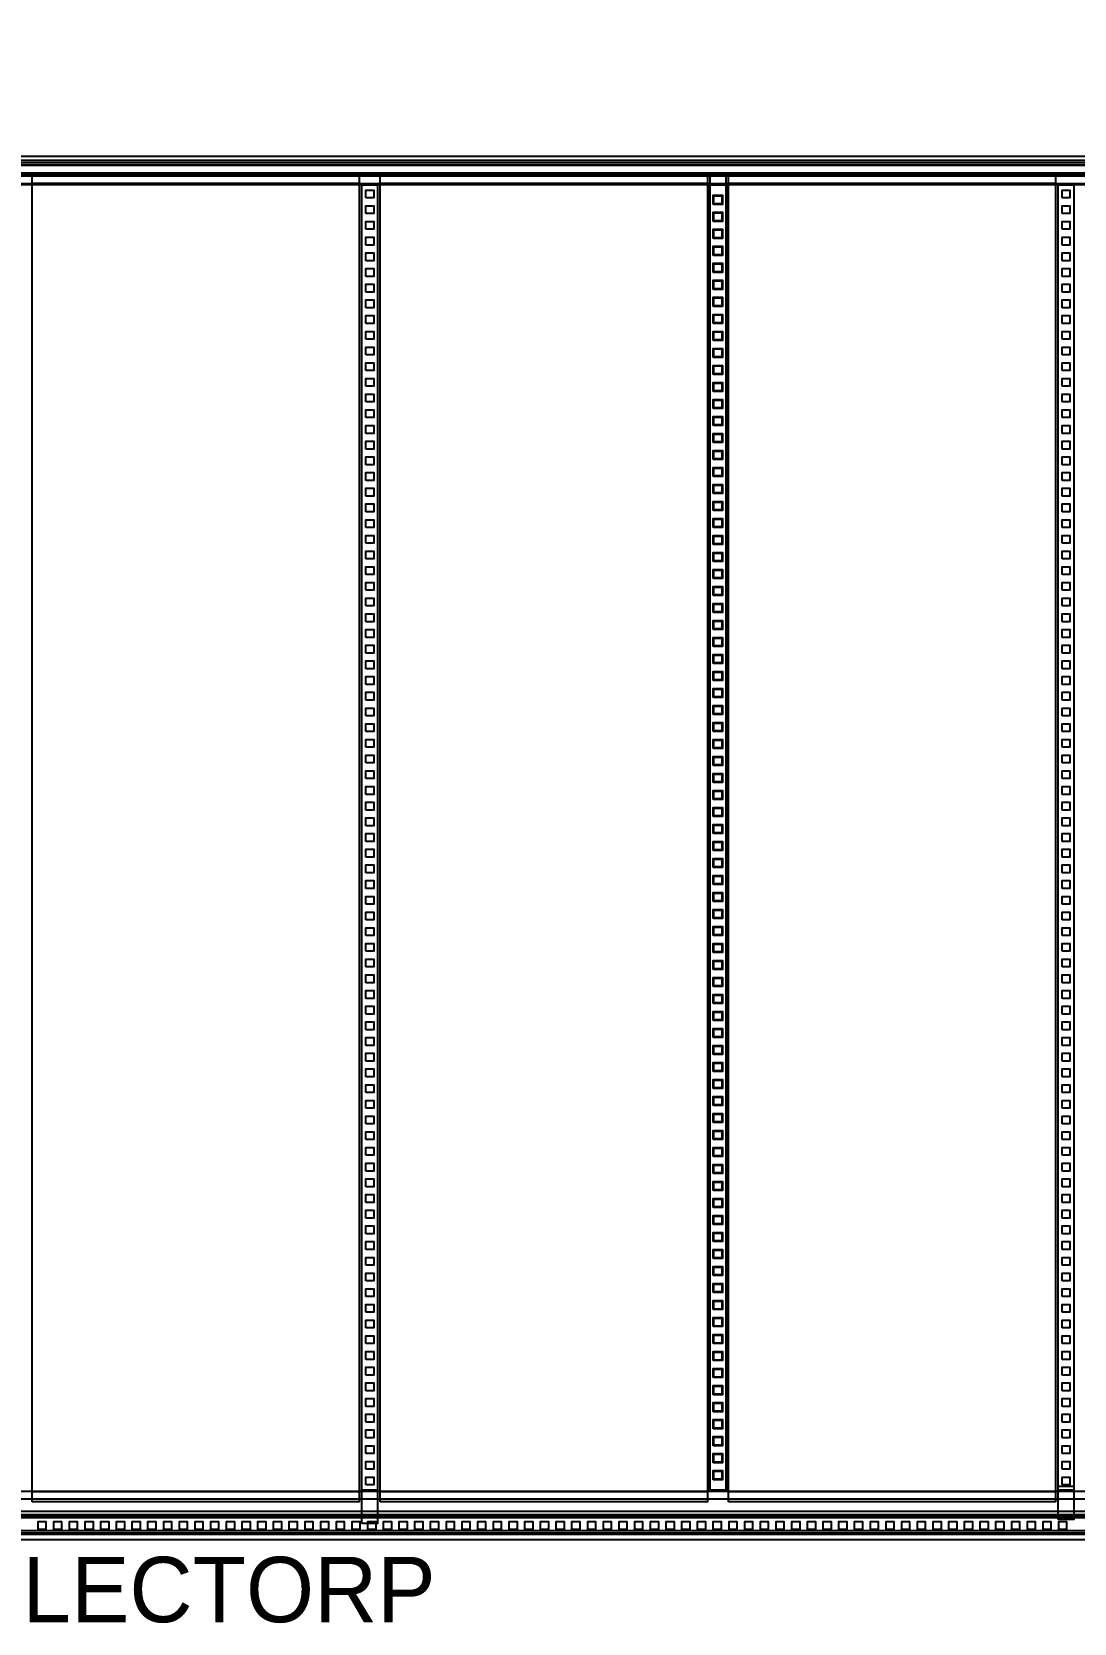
# Model space of a CAD drawing. Extents: x 0 to 495, y -9 to 478.
# Drawn here: x 260.1 to 339.8, y -9.3 to 112.4 of the extents above; entities that cross this region are included whole.
import ezdxf

# ---------------------------------------------------------------- set-up
doc = ezdxf.new("R2010")
doc.units = 0
for name, color, linetype in [('L10D0', 1, 'CONTINUOUS'), ('L20D0', 7, 'CONTINUOUS'), ('L230D0', 10, 'CONTINUOUS'), ('L23D0', 2, 'CONTINUOUS'), ('L24D0', 5, 'CONTINUOUS'), ('L34D0', 3, 'CONTINUOUS'), ('L35D0', 4, 'CONTINUOUS'), ('L36D0', 8, 'CONTINUOUS'), ('L37D0', 9, 'CONTINUOUS'), ('L54D0', 11, 'CONTINUOUS'), ('L5D0', 6, 'CONTINUOUS')]:
    doc.layers.add(name, color=color, linetype=linetype)

msp = doc.modelspace()

# ---------------------------------------------------------------- linework, layer by layer
at = {"layer": 'L10D0'}
for points in [[(72.45, 0.8), (72.45, 100.8), (446.25, 100.8), (446.25, 0.8)], [(74.15, -2.5), (74.15, -1.1), (448.85, -1.1), (448.85, -2.5)]]:
    msp.add_lwpolyline(points, close=True, dxfattribs=at)
at = {"layer": 'L20D0'}
for points in [[(0.35, 102.2), (0.35, 477.8), (480.35, 477.8), (480.35, 102.2)], [(73.95, 101.6), (73.95, 102.2), (444.75, 102.2), (444.75, 101.6)], [(260.15, 100.8), (260.15, 101.6), (285.15, 101.6), (285.15, 100.8)], [(286.75, 100.8), (286.75, 101.6), (311.75, 101.6), (311.75, 100.8)], [(313.35, 100.8), (313.35, 101.6), (338.35, 101.6), (338.35, 100.8)], [(260.15, 0.8), (260.15, 100.8), (285.15, 100.8), (285.15, 0.8)], [(286.75, 0.8), (286.75, 100.8), (311.75, 100.8), (311.75, 0.8)], [(313.35, 0.8), (313.35, 100.8), (338.35, 100.8), (338.35, 0.8)], [(260.15, 0), (260.15, 0.8), (285.15, 0.8), (285.15, 0)], [(286.75, 0), (286.75, 0.8), (311.75, 0.8), (311.75, 0)], [(313.35, 0), (313.35, 0.8), (338.35, 0.8), (338.35, 0)]]:
    msp.add_lwpolyline(points, close=True, dxfattribs=at)
at = {"layer": 'L230D0'}
msp.add_lwpolyline([(0.35, -2.2), (0.35, 477.8), (480.35, 477.8), (480.35, -2.2)], close=True, dxfattribs=at)
at = {"layer": 'L23D0'}
msp.add_lwpolyline([(73.75, -2.9), (73.75, -0.7), (449.25, -0.7), (449.25, -2.9)], close=True, dxfattribs=at)
at = {"layer": 'L24D0'}
msp.add_lwpolyline([(71.85, 0.2), (71.85, 101.4), (446.85, 101.4), (446.85, 0.2)], close=True, dxfattribs=at)
at = {"layer": 'L34D0'}
for points in [[(285.65, 99.7), (285.65, 100.3), (286.25, 100.3), (286.25, 99.7)], [(312.25, 99.25), (312.25, 99.85), (312.85, 99.85), (312.85, 99.25)], [(338.85, 99.7), (338.85, 100.3), (339.45, 100.3), (339.45, 99.7)], [(285.65, 98.5), (285.65, 99.1), (286.25, 99.1), (286.25, 98.5)], [(338.85, 98.5), (338.85, 99.1), (339.45, 99.1), (339.45, 98.5)], [(285.65, 97.3), (285.65, 97.9), (286.25, 97.9), (286.25, 97.3)], [(312.25, 97.95), (312.25, 98.55), (312.85, 98.55), (312.85, 97.95)], [(338.85, 97.3), (338.85, 97.9), (339.45, 97.9), (339.45, 97.3)], [(285.65, 96.1), (285.65, 96.7), (286.25, 96.7), (286.25, 96.1)], [(312.25, 96.65), (312.25, 97.25), (312.85, 97.25), (312.85, 96.65)], [(338.85, 96.1), (338.85, 96.7), (339.45, 96.7), (339.45, 96.1)], [(285.65, 94.9), (285.65, 95.5), (286.25, 95.5), (286.25, 94.9)], [(312.25, 95.35), (312.25, 95.95), (312.85, 95.95), (312.85, 95.35)], [(338.85, 94.9), (338.85, 95.5), (339.45, 95.5), (339.45, 94.9)], [(285.65, 93.7), (285.65, 94.3), (286.25, 94.3), (286.25, 93.7)], [(312.25, 94.05), (312.25, 94.65), (312.85, 94.65), (312.85, 94.05)], [(338.85, 93.7), (338.85, 94.3), (339.45, 94.3), (339.45, 93.7)], [(285.65, 92.5), (285.65, 93.1), (286.25, 93.1), (286.25, 92.5)], [(312.25, 92.75), (312.25, 93.35), (312.85, 93.35), (312.85, 92.75)], [(338.85, 92.5), (338.85, 93.1), (339.45, 93.1), (339.45, 92.5)], [(285.65, 91.3), (285.65, 91.9), (286.25, 91.9), (286.25, 91.3)], [(312.25, 91.45), (312.25, 92.05), (312.85, 92.05), (312.85, 91.45)], [(338.85, 91.3), (338.85, 91.9), (339.45, 91.9), (339.45, 91.3)], [(285.65, 90.1), (285.65, 90.7), (286.25, 90.7), (286.25, 90.1)], [(312.25, 90.15), (312.25, 90.75), (312.85, 90.75), (312.85, 90.15)], [(338.85, 90.1), (338.85, 90.7), (339.45, 90.7), (339.45, 90.1)], [(285.65, 88.9), (285.65, 89.5), (286.25, 89.5), (286.25, 88.9)], [(312.25, 88.85), (312.25, 89.45), (312.85, 89.45), (312.85, 88.85)], [(338.85, 88.9), (338.85, 89.5), (339.45, 89.5), (339.45, 88.9)], [(285.65, 87.7), (285.65, 88.3), (286.25, 88.3), (286.25, 87.7)], [(312.25, 87.55), (312.25, 88.15), (312.85, 88.15), (312.85, 87.55)], [(338.85, 87.7), (338.85, 88.3), (339.45, 88.3), (339.45, 87.7)], [(285.65, 86.5), (285.65, 87.1), (286.25, 87.1), (286.25, 86.5)], [(312.25, 86.25), (312.25, 86.85), (312.85, 86.85), (312.85, 86.25)], [(338.85, 86.5), (338.85, 87.1), (339.45, 87.1), (339.45, 86.5)], [(285.65, 85.3), (285.65, 85.9), (286.25, 85.9), (286.25, 85.3)], [(312.25, 84.95), (312.25, 85.55), (312.85, 85.55), (312.85, 84.95)], [(338.85, 85.3), (338.85, 85.9), (339.45, 85.9), (339.45, 85.3)], [(285.65, 84.1), (285.65, 84.7), (286.25, 84.7), (286.25, 84.1)], [(312.25, 83.65), (312.25, 84.25), (312.85, 84.25), (312.85, 83.65)], [(338.85, 84.1), (338.85, 84.7), (339.45, 84.7), (339.45, 84.1)], [(285.65, 82.9), (285.65, 83.5), (286.25, 83.5), (286.25, 82.9)], [(312.25, 82.35), (312.25, 82.95), (312.85, 82.95), (312.85, 82.35)], [(338.85, 82.9), (338.85, 83.5), (339.45, 83.5), (339.45, 82.9)], [(285.65, 81.7), (285.65, 82.3), (286.25, 82.3), (286.25, 81.7)], [(312.25, 81.05), (312.25, 81.65), (312.85, 81.65), (312.85, 81.05)], [(338.85, 81.7), (338.85, 82.3), (339.45, 82.3), (339.45, 81.7)], [(285.65, 80.5), (285.65, 81.1), (286.25, 81.1), (286.25, 80.5)], [(312.25, 79.75), (312.25, 80.35), (312.85, 80.35), (312.85, 79.75)], [(338.85, 80.5), (338.85, 81.1), (339.45, 81.1), (339.45, 80.5)], [(285.65, 79.3), (285.65, 79.9), (286.25, 79.9), (286.25, 79.3)], [(338.85, 79.3), (338.85, 79.9), (339.45, 79.9), (339.45, 79.3)], [(285.65, 78.1), (285.65, 78.7), (286.25, 78.7), (286.25, 78.1)], [(312.25, 78.45), (312.25, 79.05), (312.85, 79.05), (312.85, 78.45)], [(338.85, 78.1), (338.85, 78.7), (339.45, 78.7), (339.45, 78.1)], [(285.65, 76.9), (285.65, 77.5), (286.25, 77.5), (286.25, 76.9)], [(312.25, 77.15), (312.25, 77.75), (312.85, 77.75), (312.85, 77.15)], [(338.85, 76.9), (338.85, 77.5), (339.45, 77.5), (339.45, 76.9)], [(285.65, 75.7), (285.65, 76.3), (286.25, 76.3), (286.25, 75.7)], [(312.25, 75.85), (312.25, 76.45), (312.85, 76.45), (312.85, 75.85)], [(338.85, 75.7), (338.85, 76.3), (339.45, 76.3), (339.45, 75.7)], [(285.65, 74.5), (285.65, 75.1), (286.25, 75.1), (286.25, 74.5)], [(312.25, 74.55), (312.25, 75.15), (312.85, 75.15), (312.85, 74.55)], [(338.85, 74.5), (338.85, 75.1), (339.45, 75.1), (339.45, 74.5)], [(285.65, 73.3), (285.65, 73.9), (286.25, 73.9), (286.25, 73.3)], [(312.25, 73.25), (312.25, 73.85), (312.85, 73.85), (312.85, 73.25)], [(338.85, 73.3), (338.85, 73.9), (339.45, 73.9), (339.45, 73.3)], [(285.65, 72.1), (285.65, 72.7), (286.25, 72.7), (286.25, 72.1)], [(312.25, 71.95), (312.25, 72.55), (312.85, 72.55), (312.85, 71.95)], [(338.85, 72.1), (338.85, 72.7), (339.45, 72.7), (339.45, 72.1)], [(285.65, 70.9), (285.65, 71.5), (286.25, 71.5), (286.25, 70.9)], [(312.25, 70.65), (312.25, 71.25), (312.85, 71.25), (312.85, 70.65)], [(338.85, 70.9), (338.85, 71.5), (339.45, 71.5), (339.45, 70.9)], [(285.65, 69.7), (285.65, 70.3), (286.25, 70.3), (286.25, 69.7)], [(312.25, 69.35), (312.25, 69.95), (312.85, 69.95), (312.85, 69.35)], [(338.85, 69.7), (338.85, 70.3), (339.45, 70.3), (339.45, 69.7)], [(285.65, 68.5), (285.65, 69.1), (286.25, 69.1), (286.25, 68.5)], [(312.25, 68.05), (312.25, 68.65), (312.85, 68.65), (312.85, 68.05)], [(338.85, 68.5), (338.85, 69.1), (339.45, 69.1), (339.45, 68.5)], [(285.65, 67.3), (285.65, 67.9), (286.25, 67.9), (286.25, 67.3)], [(312.25, 66.75), (312.25, 67.35), (312.85, 67.35), (312.85, 66.75)], [(338.85, 67.3), (338.85, 67.9), (339.45, 67.9), (339.45, 67.3)], [(285.65, 66.1), (285.65, 66.7), (286.25, 66.7), (286.25, 66.1)], [(312.25, 65.45), (312.25, 66.05), (312.85, 66.05), (312.85, 65.45)], [(338.85, 66.1), (338.85, 66.7), (339.45, 66.7), (339.45, 66.1)], [(285.65, 64.9), (285.65, 65.5), (286.25, 65.5), (286.25, 64.9)], [(312.25, 64.15), (312.25, 64.75), (312.85, 64.75), (312.85, 64.15)], [(338.85, 64.9), (338.85, 65.5), (339.45, 65.5), (339.45, 64.9)], [(285.65, 63.7), (285.65, 64.3), (286.25, 64.3), (286.25, 63.7)], [(312.25, 62.85), (312.25, 63.45), (312.85, 63.45), (312.85, 62.85)], [(338.85, 63.7), (338.85, 64.3), (339.45, 64.3), (339.45, 63.7)], [(285.65, 62.5), (285.65, 63.1), (286.25, 63.1), (286.25, 62.5)], [(312.25, 61.55), (312.25, 62.15), (312.85, 62.15), (312.85, 61.55)], [(338.85, 62.5), (338.85, 63.1), (339.45, 63.1), (339.45, 62.5)], [(285.65, 61.3), (285.65, 61.9), (286.25, 61.9), (286.25, 61.3)], [(312.25, 60.25), (312.25, 60.85), (312.85, 60.85), (312.85, 60.25)], [(338.85, 61.3), (338.85, 61.9), (339.45, 61.9), (339.45, 61.3)], [(285.65, 60.1), (285.65, 60.7), (286.25, 60.7), (286.25, 60.1)], [(338.85, 60.1), (338.85, 60.7), (339.45, 60.7), (339.45, 60.1)], [(285.65, 58.9), (285.65, 59.5), (286.25, 59.5), (286.25, 58.9)], [(312.25, 58.95), (312.25, 59.55), (312.85, 59.55), (312.85, 58.95)], [(338.85, 58.9), (338.85, 59.5), (339.45, 59.5), (339.45, 58.9)], [(285.65, 57.7), (285.65, 58.3), (286.25, 58.3), (286.25, 57.7)], [(312.25, 57.65), (312.25, 58.25), (312.85, 58.25), (312.85, 57.65)], [(338.85, 57.7), (338.85, 58.3), (339.45, 58.3), (339.45, 57.7)], [(285.65, 56.5), (285.65, 57.1), (286.25, 57.1), (286.25, 56.5)], [(312.25, 56.35), (312.25, 56.95), (312.85, 56.95), (312.85, 56.35)], [(338.85, 56.5), (338.85, 57.1), (339.45, 57.1), (339.45, 56.5)], [(285.65, 55.3), (285.65, 55.9), (286.25, 55.9), (286.25, 55.3)], [(312.25, 55.05), (312.25, 55.65), (312.85, 55.65), (312.85, 55.05)], [(338.85, 55.3), (338.85, 55.9), (339.45, 55.9), (339.45, 55.3)], [(285.65, 54.1), (285.65, 54.7), (286.25, 54.7), (286.25, 54.1)], [(312.25, 53.75), (312.25, 54.35), (312.85, 54.35), (312.85, 53.75)], [(338.85, 54.1), (338.85, 54.7), (339.45, 54.7), (339.45, 54.1)], [(285.65, 52.9), (285.65, 53.5), (286.25, 53.5), (286.25, 52.9)], [(312.25, 52.45), (312.25, 53.05), (312.85, 53.05), (312.85, 52.45)], [(338.85, 52.9), (338.85, 53.5), (339.45, 53.5), (339.45, 52.9)], [(285.65, 51.7), (285.65, 52.3), (286.25, 52.3), (286.25, 51.7)], [(312.25, 51.15), (312.25, 51.75), (312.85, 51.75), (312.85, 51.15)], [(338.85, 51.7), (338.85, 52.3), (339.45, 52.3), (339.45, 51.7)], [(285.65, 50.5), (285.65, 51.1), (286.25, 51.1), (286.25, 50.5)], [(285.65, 49.3), (285.65, 49.9), (286.25, 49.9), (286.25, 49.3)], [(312.25, 49.85), (312.25, 50.45), (312.85, 50.45), (312.85, 49.85)], [(338.85, 50.5), (338.85, 51.1), (339.45, 51.1), (339.45, 50.5)], [(338.85, 49.3), (338.85, 49.9), (339.45, 49.9), (339.45, 49.3)], [(285.65, 48.1), (285.65, 48.7), (286.25, 48.7), (286.25, 48.1)], [(312.25, 48.55), (312.25, 49.15), (312.85, 49.15), (312.85, 48.55)], [(338.85, 48.1), (338.85, 48.7), (339.45, 48.7), (339.45, 48.1)], [(285.65, 46.9), (285.65, 47.5), (286.25, 47.5), (286.25, 46.9)], [(312.25, 47.25), (312.25, 47.85), (312.85, 47.85), (312.85, 47.25)], [(338.85, 46.9), (338.85, 47.5), (339.45, 47.5), (339.45, 46.9)], [(285.65, 45.7), (285.65, 46.3), (286.25, 46.3), (286.25, 45.7)], [(312.25, 45.95), (312.25, 46.55), (312.85, 46.55), (312.85, 45.95)], [(338.85, 45.7), (338.85, 46.3), (339.45, 46.3), (339.45, 45.7)], [(285.65, 44.5), (285.65, 45.1), (286.25, 45.1), (286.25, 44.5)], [(312.25, 44.65), (312.25, 45.25), (312.85, 45.25), (312.85, 44.65)], [(338.85, 44.5), (338.85, 45.1), (339.45, 45.1), (339.45, 44.5)], [(285.65, 43.3), (285.65, 43.9), (286.25, 43.9), (286.25, 43.3)], [(312.25, 43.35), (312.25, 43.95), (312.85, 43.95), (312.85, 43.35)], [(338.85, 43.3), (338.85, 43.9), (339.45, 43.9), (339.45, 43.3)], [(285.65, 42.1), (285.65, 42.7), (286.25, 42.7), (286.25, 42.1)], [(312.25, 42.05), (312.25, 42.65), (312.85, 42.65), (312.85, 42.05)], [(338.85, 42.1), (338.85, 42.7), (339.45, 42.7), (339.45, 42.1)], [(285.65, 40.9), (285.65, 41.5), (286.25, 41.5), (286.25, 40.9)], [(338.85, 40.9), (338.85, 41.5), (339.45, 41.5), (339.45, 40.9)], [(285.65, 39.7), (285.65, 40.3), (286.25, 40.3), (286.25, 39.7)], [(312.25, 40.75), (312.25, 41.35), (312.85, 41.35), (312.85, 40.75)], [(338.85, 39.7), (338.85, 40.3), (339.45, 40.3), (339.45, 39.7)], [(285.65, 38.5), (285.65, 39.1), (286.25, 39.1), (286.25, 38.5)], [(312.25, 39.45), (312.25, 40.05), (312.85, 40.05), (312.85, 39.45)], [(338.85, 38.5), (338.85, 39.1), (339.45, 39.1), (339.45, 38.5)], [(285.65, 37.3), (285.65, 37.9), (286.25, 37.9), (286.25, 37.3)], [(312.25, 38.15), (312.25, 38.75), (312.85, 38.75), (312.85, 38.15)], [(338.85, 37.3), (338.85, 37.9), (339.45, 37.9), (339.45, 37.3)], [(285.65, 36.1), (285.65, 36.7), (286.25, 36.7), (286.25, 36.1)], [(312.25, 36.85), (312.25, 37.45), (312.85, 37.45), (312.85, 36.85)], [(338.85, 36.1), (338.85, 36.7), (339.45, 36.7), (339.45, 36.1)], [(285.65, 34.9), (285.65, 35.5), (286.25, 35.5), (286.25, 34.9)], [(312.25, 35.55), (312.25, 36.15), (312.85, 36.15), (312.85, 35.55)], [(338.85, 34.9), (338.85, 35.5), (339.45, 35.5), (339.45, 34.9)], [(285.65, 33.7), (285.65, 34.3), (286.25, 34.3), (286.25, 33.7)], [(312.25, 34.25), (312.25, 34.85), (312.85, 34.85), (312.85, 34.25)], [(338.85, 33.7), (338.85, 34.3), (339.45, 34.3), (339.45, 33.7)], [(285.65, 32.5), (285.65, 33.1), (286.25, 33.1), (286.25, 32.5)], [(312.25, 32.95), (312.25, 33.55), (312.85, 33.55), (312.85, 32.95)], [(338.85, 32.5), (338.85, 33.1), (339.45, 33.1), (339.45, 32.5)], [(285.65, 31.3), (285.65, 31.9), (286.25, 31.9), (286.25, 31.3)], [(312.25, 31.65), (312.25, 32.25), (312.85, 32.25), (312.85, 31.65)], [(338.85, 31.3), (338.85, 31.9), (339.45, 31.9), (339.45, 31.3)], [(285.65, 30.1), (285.65, 30.7), (286.25, 30.7), (286.25, 30.1)], [(312.25, 30.35), (312.25, 30.95), (312.85, 30.95), (312.85, 30.35)], [(338.85, 30.1), (338.85, 30.7), (339.45, 30.7), (339.45, 30.1)], [(285.65, 28.9), (285.65, 29.5), (286.25, 29.5), (286.25, 28.9)], [(312.25, 29.05), (312.25, 29.65), (312.85, 29.65), (312.85, 29.05)], [(338.85, 28.9), (338.85, 29.5), (339.45, 29.5), (339.45, 28.9)], [(285.65, 27.7), (285.65, 28.3), (286.25, 28.3), (286.25, 27.7)], [(312.25, 27.75), (312.25, 28.35), (312.85, 28.35), (312.85, 27.75)], [(338.85, 27.7), (338.85, 28.3), (339.45, 28.3), (339.45, 27.7)], [(285.65, 26.5), (285.65, 27.1), (286.25, 27.1), (286.25, 26.5)], [(312.25, 26.45), (312.25, 27.05), (312.85, 27.05), (312.85, 26.45)], [(338.85, 26.5), (338.85, 27.1), (339.45, 27.1), (339.45, 26.5)], [(285.65, 25.3), (285.65, 25.9), (286.25, 25.9), (286.25, 25.3)], [(312.25, 25.15), (312.25, 25.75), (312.85, 25.75), (312.85, 25.15)], [(338.85, 25.3), (338.85, 25.9), (339.45, 25.9), (339.45, 25.3)], [(285.65, 24.1), (285.65, 24.7), (286.25, 24.7), (286.25, 24.1)], [(312.25, 23.85), (312.25, 24.45), (312.85, 24.45), (312.85, 23.85)], [(338.85, 24.1), (338.85, 24.7), (339.45, 24.7), (339.45, 24.1)], [(285.65, 22.9), (285.65, 23.5), (286.25, 23.5), (286.25, 22.9)], [(312.25, 22.55), (312.25, 23.15), (312.85, 23.15), (312.85, 22.55)], [(338.85, 22.9), (338.85, 23.5), (339.45, 23.5), (339.45, 22.9)], [(285.65, 21.7), (285.65, 22.3), (286.25, 22.3), (286.25, 21.7)], [(338.85, 21.7), (338.85, 22.3), (339.45, 22.3), (339.45, 21.7)], [(285.65, 20.5), (285.65, 21.1), (286.25, 21.1), (286.25, 20.5)], [(312.25, 21.25), (312.25, 21.85), (312.85, 21.85), (312.85, 21.25)], [(338.85, 20.5), (338.85, 21.1), (339.45, 21.1), (339.45, 20.5)], [(285.65, 19.3), (285.65, 19.9), (286.25, 19.9), (286.25, 19.3)], [(312.25, 19.95), (312.25, 20.55), (312.85, 20.55), (312.85, 19.95)], [(338.85, 19.3), (338.85, 19.9), (339.45, 19.9), (339.45, 19.3)], [(285.65, 18.1), (285.65, 18.7), (286.25, 18.7), (286.25, 18.1)], [(312.25, 18.65), (312.25, 19.25), (312.85, 19.25), (312.85, 18.65)], [(338.85, 18.1), (338.85, 18.7), (339.45, 18.7), (339.45, 18.1)], [(285.65, 16.9), (285.65, 17.5), (286.25, 17.5), (286.25, 16.9)], [(312.25, 17.35), (312.25, 17.95), (312.85, 17.95), (312.85, 17.35)], [(338.85, 16.9), (338.85, 17.5), (339.45, 17.5), (339.45, 16.9)], [(285.65, 15.7), (285.65, 16.3), (286.25, 16.3), (286.25, 15.7)], [(312.25, 16.05), (312.25, 16.65), (312.85, 16.65), (312.85, 16.05)], [(338.85, 15.7), (338.85, 16.3), (339.45, 16.3), (339.45, 15.7)], [(285.65, 14.5), (285.65, 15.1), (286.25, 15.1), (286.25, 14.5)], [(312.25, 14.75), (312.25, 15.35), (312.85, 15.35), (312.85, 14.75)], [(338.85, 14.5), (338.85, 15.1), (339.45, 15.1), (339.45, 14.5)], [(285.65, 13.3), (285.65, 13.9), (286.25, 13.9), (286.25, 13.3)], [(312.25, 13.45), (312.25, 14.05), (312.85, 14.05), (312.85, 13.45)], [(338.85, 13.3), (338.85, 13.9), (339.45, 13.9), (339.45, 13.3)], [(285.65, 12.1), (285.65, 12.7), (286.25, 12.7), (286.25, 12.1)], [(312.25, 12.15), (312.25, 12.75), (312.85, 12.75), (312.85, 12.15)], [(338.85, 12.1), (338.85, 12.7), (339.45, 12.7), (339.45, 12.1)], [(285.65, 10.9), (285.65, 11.5), (286.25, 11.5), (286.25, 10.9)], [(312.25, 10.85), (312.25, 11.45), (312.85, 11.45), (312.85, 10.85)], [(338.85, 10.9), (338.85, 11.5), (339.45, 11.5), (339.45, 10.9)], [(285.65, 9.7), (285.65, 10.3), (286.25, 10.3), (286.25, 9.7)], [(312.25, 9.55), (312.25, 10.15), (312.85, 10.15), (312.85, 9.55)], [(338.85, 9.7), (338.85, 10.3), (339.45, 10.3), (339.45, 9.7)], [(285.65, 8.5), (285.65, 9.1), (286.25, 9.1), (286.25, 8.5)], [(312.25, 8.25), (312.25, 8.85), (312.85, 8.85), (312.85, 8.25)], [(338.85, 8.5), (338.85, 9.1), (339.45, 9.1), (339.45, 8.5)], [(285.65, 7.3), (285.65, 7.9), (286.25, 7.9), (286.25, 7.3)], [(312.25, 6.95), (312.25, 7.55), (312.85, 7.55), (312.85, 6.95)], [(338.85, 7.3), (338.85, 7.9), (339.45, 7.9), (339.45, 7.3)], [(285.65, 6.1), (285.65, 6.7), (286.25, 6.7), (286.25, 6.1)], [(312.25, 5.65), (312.25, 6.25), (312.85, 6.25), (312.85, 5.65)], [(338.85, 6.1), (338.85, 6.7), (339.45, 6.7), (339.45, 6.1)], [(285.65, 4.9), (285.65, 5.5), (286.25, 5.5), (286.25, 4.9)], [(312.25, 4.35), (312.25, 4.95), (312.85, 4.95), (312.85, 4.35)], [(338.85, 4.9), (338.85, 5.5), (339.45, 5.5), (339.45, 4.9)], [(285.65, 3.7), (285.65, 4.3), (286.25, 4.3), (286.25, 3.7)], [(338.85, 3.7), (338.85, 4.3), (339.45, 4.3), (339.45, 3.7)], [(285.65, 2.5), (285.65, 3.1), (286.25, 3.1), (286.25, 2.5)], [(312.25, 3.05), (312.25, 3.65), (312.85, 3.65), (312.85, 3.05)], [(338.85, 2.5), (338.85, 3.1), (339.45, 3.1), (339.45, 2.5)], [(285.65, 1.3), (285.65, 1.9), (286.25, 1.9), (286.25, 1.3)], [(312.25, 1.75), (312.25, 2.35), (312.85, 2.35), (312.85, 1.75)], [(338.85, 1.3), (338.85, 1.9), (339.45, 1.9), (339.45, 1.3)], [(260.6, -2.1), (260.6, -1.5), (261.2, -1.5), (261.2, -2.1)], [(261.8, -2.1), (261.8, -1.5), (262.4, -1.5), (262.4, -2.1)], [(263, -2.1), (263, -1.5), (263.6, -1.5), (263.6, -2.1)], [(264.2, -2.1), (264.2, -1.5), (264.8, -1.5), (264.8, -2.1)], [(265.4, -2.1), (265.4, -1.5), (266, -1.5), (266, -2.1)], [(266.6, -2.1), (266.6, -1.5), (267.2, -1.5), (267.2, -2.1)], [(267.8, -2.1), (267.8, -1.5), (268.4, -1.5), (268.4, -2.1)], [(269, -2.1), (269, -1.5), (269.6, -1.5), (269.6, -2.1)], [(270.2, -2.1), (270.2, -1.5), (270.8, -1.5), (270.8, -2.1)], [(271.4, -2.1), (271.4, -1.5), (272, -1.5), (272, -2.1)], [(272.6, -2.1), (272.6, -1.5), (273.2, -1.5), (273.2, -2.1)], [(273.8, -2.1), (273.8, -1.5), (274.4, -1.5), (274.4, -2.1)], [(275, -2.1), (275, -1.5), (275.6, -1.5), (275.6, -2.1)], [(276.2, -2.1), (276.2, -1.5), (276.8, -1.5), (276.8, -2.1)], [(277.4, -2.1), (277.4, -1.5), (278, -1.5), (278, -2.1)], [(278.6, -2.1), (278.6, -1.5), (279.2, -1.5), (279.2, -2.1)], [(279.8, -2.1), (279.8, -1.5), (280.4, -1.5), (280.4, -2.1)], [(281, -2.1), (281, -1.5), (281.6, -1.5), (281.6, -2.1)], [(282.2, -2.1), (282.2, -1.5), (282.8, -1.5), (282.8, -2.1)], [(283.4, -2.1), (283.4, -1.5), (284, -1.5), (284, -2.1)], [(284.6, -2.1), (284.6, -1.5), (285.2, -1.5), (285.2, -2.1)], [(285.8, -2.1), (285.8, -1.5), (286.4, -1.5), (286.4, -2.1)], [(287, -2.1), (287, -1.5), (287.6, -1.5), (287.6, -2.1)], [(288.2, -2.1), (288.2, -1.5), (288.8, -1.5), (288.8, -2.1)], [(289.4, -2.1), (289.4, -1.5), (290, -1.5), (290, -2.1)], [(290.6, -2.1), (290.6, -1.5), (291.2, -1.5), (291.2, -2.1)], [(291.8, -2.1), (291.8, -1.5), (292.4, -1.5), (292.4, -2.1)], [(293, -2.1), (293, -1.5), (293.6, -1.5), (293.6, -2.1)], [(294.2, -2.1), (294.2, -1.5), (294.8, -1.5), (294.8, -2.1)], [(295.4, -2.1), (295.4, -1.5), (296, -1.5), (296, -2.1)], [(296.6, -2.1), (296.6, -1.5), (297.2, -1.5), (297.2, -2.1)], [(297.8, -2.1), (297.8, -1.5), (298.4, -1.5), (298.4, -2.1)], [(299, -2.1), (299, -1.5), (299.6, -1.5), (299.6, -2.1)], [(300.2, -2.1), (300.2, -1.5), (300.8, -1.5), (300.8, -2.1)], [(301.4, -2.1), (301.4, -1.5), (302, -1.5), (302, -2.1)], [(302.6, -2.1), (302.6, -1.5), (303.2, -1.5), (303.2, -2.1)], [(303.8, -2.1), (303.8, -1.5), (304.4, -1.5), (304.4, -2.1)], [(305, -2.1), (305, -1.5), (305.6, -1.5), (305.6, -2.1)], [(306.2, -2.1), (306.2, -1.5), (306.8, -1.5), (306.8, -2.1)], [(307.4, -2.1), (307.4, -1.5), (308, -1.5), (308, -2.1)], [(308.6, -2.1), (308.6, -1.5), (309.2, -1.5), (309.2, -2.1)], [(309.8, -2.1), (309.8, -1.5), (310.4, -1.5), (310.4, -2.1)], [(311, -2.1), (311, -1.5), (311.6, -1.5), (311.6, -2.1)], [(312.2, -2.1), (312.2, -1.5), (312.8, -1.5), (312.8, -2.1)], [(313.4, -2.1), (313.4, -1.5), (314, -1.5), (314, -2.1)], [(314.6, -2.1), (314.6, -1.5), (315.2, -1.5), (315.2, -2.1)], [(315.8, -2.1), (315.8, -1.5), (316.4, -1.5), (316.4, -2.1)], [(317, -2.1), (317, -1.5), (317.6, -1.5), (317.6, -2.1)], [(318.2, -2.1), (318.2, -1.5), (318.8, -1.5), (318.8, -2.1)], [(319.4, -2.1), (319.4, -1.5), (320, -1.5), (320, -2.1)], [(320.6, -2.1), (320.6, -1.5), (321.2, -1.5), (321.2, -2.1)], [(321.8, -2.1), (321.8, -1.5), (322.4, -1.5), (322.4, -2.1)], [(323, -2.1), (323, -1.5), (323.6, -1.5), (323.6, -2.1)], [(324.2, -2.1), (324.2, -1.5), (324.8, -1.5), (324.8, -2.1)], [(325.4, -2.1), (325.4, -1.5), (326, -1.5), (326, -2.1)], [(326.6, -2.1), (326.6, -1.5), (327.2, -1.5), (327.2, -2.1)], [(327.8, -2.1), (327.8, -1.5), (328.4, -1.5), (328.4, -2.1)], [(329, -2.1), (329, -1.5), (329.6, -1.5), (329.6, -2.1)], [(330.2, -2.1), (330.2, -1.5), (330.8, -1.5), (330.8, -2.1)], [(331.4, -2.1), (331.4, -1.5), (332, -1.5), (332, -2.1)], [(332.6, -2.1), (332.6, -1.5), (333.2, -1.5), (333.2, -2.1)], [(333.8, -2.1), (333.8, -1.5), (334.4, -1.5), (334.4, -2.1)], [(335, -2.1), (335, -1.5), (335.6, -1.5), (335.6, -2.1)], [(336.2, -2.1), (336.2, -1.5), (336.8, -1.5), (336.8, -2.1)], [(337.4, -2.1), (337.4, -1.5), (338, -1.5), (338, -2.1)], [(338.6, -2.1), (338.6, -1.5), (339.2, -1.5), (339.2, -2.1)]]:
    msp.add_lwpolyline(points, close=True, dxfattribs=at)
at = {"layer": 'L35D0'}
for points in [[(285.35, 0.9), (285.35, 100.7), (286.55, 100.7), (286.55, 0.9)], [(311.8, 0.9), (311.8, 100.7), (313.3, 100.7), (313.3, 0.9)], [(311.95, 0.9), (311.95, 100.7), (313.15, 100.7), (313.15, 0.9)], [(338.55, 0.9), (338.55, 100.7), (339.75, 100.7), (339.75, 0.9)], [(285.35, -1.65), (285.35, 0.9), (286.55, 0.9), (286.55, -1.65)], [(338.55, -1.35), (338.55, 1.2), (339.75, 1.2), (339.75, -1.35)], [(74.25, -2.4), (74.25, -1.2), (448.75, -1.2), (448.75, -2.4)]]:
    msp.add_lwpolyline(points, close=True, dxfattribs=at)
at = {"layer": 'L36D0'}
for points in [[(312.2, 99.2), (312.2, 99.9), (312.9, 99.9), (312.9, 99.2)], [(312.2, 97.9), (312.2, 98.6), (312.9, 98.6), (312.9, 97.9)], [(312.2, 96.6), (312.2, 97.3), (312.9, 97.3), (312.9, 96.6)], [(312.2, 95.3), (312.2, 96), (312.9, 96), (312.9, 95.3)], [(312.2, 94), (312.2, 94.7), (312.9, 94.7), (312.9, 94)], [(312.2, 92.7), (312.2, 93.4), (312.9, 93.4), (312.9, 92.7)], [(312.2, 91.4), (312.2, 92.1), (312.9, 92.1), (312.9, 91.4)], [(312.2, 90.1), (312.2, 90.8), (312.9, 90.8), (312.9, 90.1)], [(312.2, 88.8), (312.2, 89.5), (312.9, 89.5), (312.9, 88.8)], [(312.2, 87.5), (312.2, 88.2), (312.9, 88.2), (312.9, 87.5)], [(312.2, 86.2), (312.2, 86.9), (312.9, 86.9), (312.9, 86.2)], [(312.2, 84.9), (312.2, 85.6), (312.9, 85.6), (312.9, 84.9)], [(312.2, 83.6), (312.2, 84.3), (312.9, 84.3), (312.9, 83.6)], [(312.2, 82.3), (312.2, 83), (312.9, 83), (312.9, 82.3)], [(312.2, 81), (312.2, 81.7), (312.9, 81.7), (312.9, 81)], [(312.2, 79.7), (312.2, 80.4), (312.9, 80.4), (312.9, 79.7)], [(312.2, 78.4), (312.2, 79.1), (312.9, 79.1), (312.9, 78.4)], [(312.2, 77.1), (312.2, 77.8), (312.9, 77.8), (312.9, 77.1)], [(312.2, 75.8), (312.2, 76.5), (312.9, 76.5), (312.9, 75.8)], [(312.2, 74.5), (312.2, 75.2), (312.9, 75.2), (312.9, 74.5)], [(312.2, 73.2), (312.2, 73.9), (312.9, 73.9), (312.9, 73.2)], [(312.2, 71.9), (312.2, 72.6), (312.9, 72.6), (312.9, 71.9)], [(312.2, 70.6), (312.2, 71.3), (312.9, 71.3), (312.9, 70.6)], [(312.2, 69.3), (312.2, 70), (312.9, 70), (312.9, 69.3)], [(312.2, 68), (312.2, 68.7), (312.9, 68.7), (312.9, 68)], [(312.2, 66.7), (312.2, 67.4), (312.9, 67.4), (312.9, 66.7)], [(312.2, 65.4), (312.2, 66.1), (312.9, 66.1), (312.9, 65.4)], [(312.2, 64.1), (312.2, 64.8), (312.9, 64.8), (312.9, 64.1)], [(312.2, 62.8), (312.2, 63.5), (312.9, 63.5), (312.9, 62.8)], [(312.2, 61.5), (312.2, 62.2), (312.9, 62.2), (312.9, 61.5)], [(312.2, 60.2), (312.2, 60.9), (312.9, 60.9), (312.9, 60.2)], [(312.2, 58.9), (312.2, 59.6), (312.9, 59.6), (312.9, 58.9)], [(312.2, 57.6), (312.2, 58.3), (312.9, 58.3), (312.9, 57.6)], [(312.2, 56.3), (312.2, 57), (312.9, 57), (312.9, 56.3)], [(312.2, 55), (312.2, 55.7), (312.9, 55.7), (312.9, 55)], [(312.2, 53.7), (312.2, 54.4), (312.9, 54.4), (312.9, 53.7)], [(312.2, 52.4), (312.2, 53.1), (312.9, 53.1), (312.9, 52.4)], [(312.2, 51.1), (312.2, 51.8), (312.9, 51.8), (312.9, 51.1)], [(312.2, 49.8), (312.2, 50.5), (312.9, 50.5), (312.9, 49.8)], [(312.2, 48.5), (312.2, 49.2), (312.9, 49.2), (312.9, 48.5)], [(312.2, 47.2), (312.2, 47.9), (312.9, 47.9), (312.9, 47.2)], [(312.2, 45.9), (312.2, 46.6), (312.9, 46.6), (312.9, 45.9)], [(312.2, 44.6), (312.2, 45.3), (312.9, 45.3), (312.9, 44.6)], [(312.2, 43.3), (312.2, 44), (312.9, 44), (312.9, 43.3)], [(312.2, 42), (312.2, 42.7), (312.9, 42.7), (312.9, 42)], [(312.2, 40.7), (312.2, 41.4), (312.9, 41.4), (312.9, 40.7)], [(312.2, 39.4), (312.2, 40.1), (312.9, 40.1), (312.9, 39.4)], [(312.2, 38.1), (312.2, 38.8), (312.9, 38.8), (312.9, 38.1)], [(312.2, 36.8), (312.2, 37.5), (312.9, 37.5), (312.9, 36.8)], [(312.2, 35.5), (312.2, 36.2), (312.9, 36.2), (312.9, 35.5)], [(312.2, 34.2), (312.2, 34.9), (312.9, 34.9), (312.9, 34.2)], [(312.2, 32.9), (312.2, 33.6), (312.9, 33.6), (312.9, 32.9)], [(312.2, 31.6), (312.2, 32.3), (312.9, 32.3), (312.9, 31.6)], [(312.2, 30.3), (312.2, 31), (312.9, 31), (312.9, 30.3)], [(312.2, 29), (312.2, 29.7), (312.9, 29.7), (312.9, 29)], [(312.2, 27.7), (312.2, 28.4), (312.9, 28.4), (312.9, 27.7)], [(312.2, 26.4), (312.2, 27.1), (312.9, 27.1), (312.9, 26.4)], [(312.2, 25.1), (312.2, 25.8), (312.9, 25.8), (312.9, 25.1)], [(312.2, 23.8), (312.2, 24.5), (312.9, 24.5), (312.9, 23.8)], [(312.2, 22.5), (312.2, 23.2), (312.9, 23.2), (312.9, 22.5)], [(312.2, 21.2), (312.2, 21.9), (312.9, 21.9), (312.9, 21.2)], [(312.2, 19.9), (312.2, 20.6), (312.9, 20.6), (312.9, 19.9)], [(312.2, 18.6), (312.2, 19.3), (312.9, 19.3), (312.9, 18.6)], [(312.2, 17.3), (312.2, 18), (312.9, 18), (312.9, 17.3)], [(312.2, 16), (312.2, 16.7), (312.9, 16.7), (312.9, 16)], [(312.2, 14.7), (312.2, 15.4), (312.9, 15.4), (312.9, 14.7)], [(312.2, 13.4), (312.2, 14.1), (312.9, 14.1), (312.9, 13.4)], [(312.2, 12.1), (312.2, 12.8), (312.9, 12.8), (312.9, 12.1)], [(312.2, 10.8), (312.2, 11.5), (312.9, 11.5), (312.9, 10.8)], [(312.2, 9.5), (312.2, 10.2), (312.9, 10.2), (312.9, 9.5)], [(312.2, 8.2), (312.2, 8.9), (312.9, 8.9), (312.9, 8.2)], [(312.2, 6.9), (312.2, 7.6), (312.9, 7.6), (312.9, 6.9)], [(312.2, 5.6), (312.2, 6.3), (312.9, 6.3), (312.9, 5.6)], [(312.2, 4.3), (312.2, 5), (312.9, 5), (312.9, 4.3)], [(312.2, 3), (312.2, 3.7), (312.9, 3.7), (312.9, 3)], [(312.2, 1.7), (312.2, 2.4), (312.9, 2.4), (312.9, 1.7)]]:
    msp.add_lwpolyline(points, close=True, dxfattribs=at)
at = {"layer": 'L37D0'}
for points in [[(99.15, 101.5), (99.15, 102.4), (419.55, 102.4), (419.55, 101.5)], [(100.35, 100.7), (100.35, 102.2), (419.7, 102.2), (419.7, 100.7)], [(311.95, 100.7), (311.95, 101.5), (313.15, 101.5), (313.15, 100.7)], [(311.8, 0.9), (311.8, 100.7), (313.3, 100.7), (313.3, 0.9)]]:
    msp.add_lwpolyline(points, close=True, dxfattribs=at)
at = {"layer": 'L5D0'}
for points in [[(68.1, -2.9), (68.1, 97), (0.35, 97), (0.35, 477.8), (480.35, 477.8), (480.35, -2.9)], [(70.65, -2.2), (70.65, 102.9), (449.25, 102.9), (449.25, -2.2)], [(70.65, -1), (70.65, 102.6), (448.05, 102.6), (448.05, -1)]]:
    msp.add_lwpolyline(points, close=True, dxfattribs=at)

# ---------------------------------------------------------------- texts
at = {"layer": 'L54D0'}
msp.add_text('LECTORP', height=5, dxfattribs=at).set_placement((259.4, -9.2))

doc.saveas('drawing.dxf')
